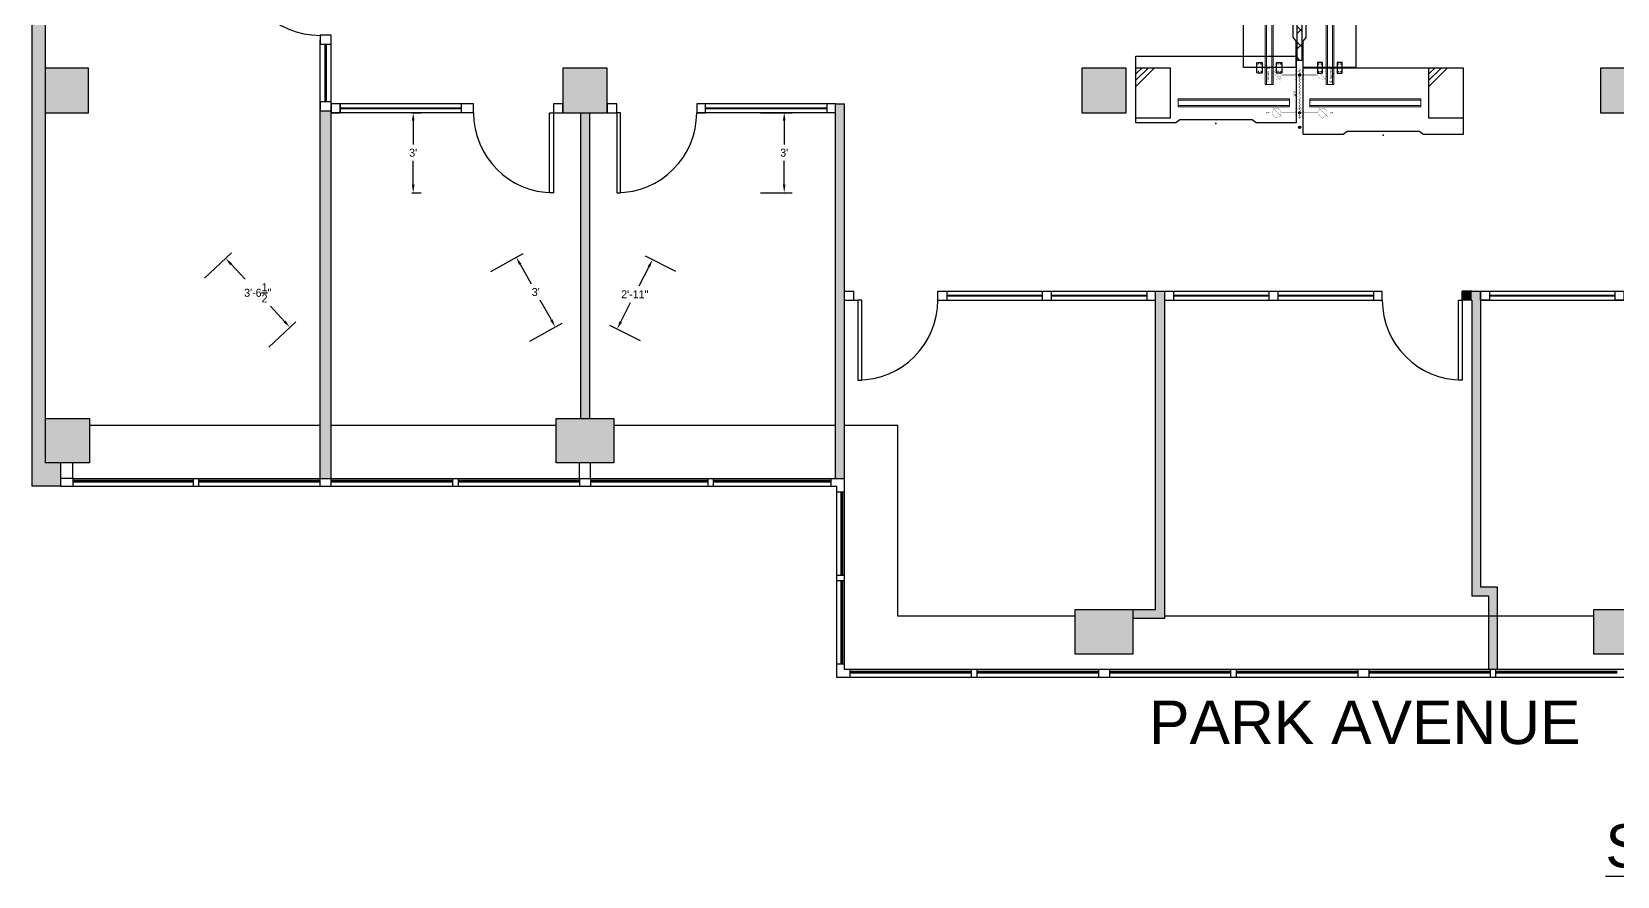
# Model space of a CAD drawing. Header units: inches. Extents: x 0 to 8116, y 4 to 1630.
# Drawn here: x 6877 to 7591, y 10 to 390 of the extents above; entities that cross this region are included whole.
import ezdxf
from ezdxf.enums import TextEntityAlignment as Align

# ---------------------------------------------------------------- set-up
doc = ezdxf.new("R2010")
doc.units = ezdxf.units.IN
doc.header["$MEASUREMENT"] = 0
for name, color, linetype in [('0-BACKGROUND', 7, 'Continuous'), ('ELECTRI', 7, 'Continuous'), ('ENFASIS NEW', 7, 'Continuous'), ('QU4TRO', 7, 'Continuous'), ('S7000', 7, 'Continuous'), ('TEXT HARNESS', 7, 'Continuous')]:
    doc.layers.add(name, color=color, linetype=linetype)
doc.styles.add('ARCH-STYLE', font='arial.ttf')
doc.styles.add('ARIAL', font='arial.ttf')
doc.styles.get("Standard").update_dxf_attribs({"font": 'stylu.ttf'})
doc.dimstyles.get("Standard").update_dxf_attribs({"dimscale": 20, "dimtxt": 0.18, "dimasz": 0.18, "dimexe": 0.18, "dimexo": 0.0625, "dimgap": 0.09, "dimtad": 0, "dimtih": 1, "dimtoh": 1, "dimzin": 0, "dimdsep": 46, "dimlunit": 4, "dimtxsty": 'Standard', "dimcen": 0.09, "dimadec": 0, "dimazin": 0, "dimtfac": 1, "dimtofl": 0, "dimtmove": 0, "dimatfit": 3, "dimfxl": 1, "dimtolj": 1, "dimtzin": 0, "dimarcsym": 0})

# ---------------------------------------------------------------- blocks, each defined once
blk = doc.blocks.new('*D94')
at = {"color": 0, "lineweight": -2, "transparency": 16777216}
for p, q in [((206.63, 96.59), (221.17, 104.74)), ((219.79, 99.83), (224.75, 90.97)), ((233.83, 74.77), (228.86, 83.64)), ((224.19, 65.24), (238.73, 73.39))]:
    blk.add_line(p, q, dxfattribs=at)
at = {"color": 0, "transparency": 16777216}
for points in [[(220.31, 100.13), (219.26, 99.54), (218.03, 102.98)], [(234.35, 75.07), (233.31, 74.48), (235.59, 71.63)]]:
    blk.add_solid(points, dxfattribs=at)
at = {"layer": 'Defpoints', "color": 0, "transparency": 16777216}
for p in [(218.03, 102.98), (205.54, 95.98), (223.1, 64.63)]:
    blk.add_point(p, dxfattribs=at)
at = {"color": 0, "transparency": 16777216, "insert": (226.81, 87.3), "char_height": 3.6, "attachment_point": 5}
blk.add_mtext("\\A1;3'", dxfattribs=at)
blk = doc.blocks.new('*D95')
at = {"color": 0, "lineweight": -2, "transparency": 16777216}
for p, q in [((289.85, 96.54), (276.15, 103.54)), ((277.72, 98.7), (273.24, 89.93)), ((265.04, 73.89), (269.52, 82.66)), ((273.9, 65.32), (260.2, 72.32))]:
    blk.add_line(p, q, dxfattribs=at)
at = {"color": 0, "transparency": 16777216}
for points in [[(277.18, 98.97), (278.25, 98.43), (279.35, 101.91)], [(264.51, 74.16), (265.58, 73.61), (263.41, 70.68)]]:
    blk.add_solid(points, dxfattribs=at)
at = {"layer": 'Defpoints', "color": 0, "transparency": 16777216}
for p in [(279.35, 101.91), (290.96, 95.98), (275.02, 64.75)]:
    blk.add_point(p, dxfattribs=at)
at = {"color": 0, "transparency": 16777216, "insert": (271.38, 86.29), "char_height": 3.6, "attachment_point": 5}
blk.add_mtext('\\A1;2\'-11"', dxfattribs=at)
blk = doc.blocks.new('*D75')
at = {"color": 0, "lineweight": -2, "transparency": 16777216}
for p, q in [((7205.39, 353.9), (7219.62, 353.9)), ((7216.02, 350.3), (7216.02, 339.57)), ((7216.02, 321.5), (7216.02, 332.24)), ((7205.39, 317.9), (7219.62, 317.9))]:
    blk.add_line(p, q, dxfattribs=at)
at = {"color": 0, "transparency": 16777216}
for points in [[(7215.42, 350.3), (7216.62, 350.3), (7216.02, 353.9)], [(7215.42, 321.5), (7216.62, 321.5), (7216.02, 317.9)]]:
    blk.add_solid(points, dxfattribs=at)
at = {"layer": 'Defpoints', "color": 0, "transparency": 16777216}
for p in [(7204.14, 353.9), (7216.02, 353.9), (7204.14, 317.9)]:
    blk.add_point(p, dxfattribs=at)
at = {"color": 0, "transparency": 16777216, "insert": (7216.02, 335.9), "char_height": 3.6, "attachment_point": 5}
blk.add_mtext("\\A1;3'", dxfattribs=at)
blk = doc.blocks.new('*D76')
at = {"color": 0, "lineweight": -2, "transparency": 16777216}
for p, q in [((7048.39, 353.9), (7052.65, 353.9)), ((7049.05, 350.3), (7049.05, 339.57)), ((7049.05, 321.5), (7049.05, 332.24)), ((7048.39, 317.9), (7052.65, 317.9))]:
    blk.add_line(p, q, dxfattribs=at)
at = {"color": 0, "transparency": 16777216}
for points in [[(7048.45, 350.3), (7049.65, 350.3), (7049.05, 353.9)], [(7048.45, 321.5), (7049.65, 321.5), (7049.05, 317.9)]]:
    blk.add_solid(points, dxfattribs=at)
at = {"layer": 'Defpoints', "color": 0, "transparency": 16777216}
for p in [(7047.14, 353.9), (7049.05, 353.9), (7047.14, 317.9)]:
    blk.add_point(p, dxfattribs=at)
at = {"color": 0, "transparency": 16777216, "insert": (7049.05, 335.9), "char_height": 3.6, "attachment_point": 5}
blk.add_mtext("\\A1;3'", dxfattribs=at)
blk = doc.blocks.new('*D96')
at = {"color": 0, "lineweight": -2, "transparency": 16777216}
for p, q in [((77.7, 93.61), (89.86, 104.96)), ((89.68, 99.87), (96.02, 93.08)), ((113.72, 74.13), (107.38, 80.92)), ((106.65, 62.6), (118.8, 73.95))]:
    blk.add_line(p, q, dxfattribs=at)
at = {"color": 0, "transparency": 16777216}
for points in [[(90.12, 100.28), (89.24, 99.46), (87.23, 102.51)], [(114.15, 74.54), (113.28, 73.72), (116.17, 71.5)]]:
    blk.add_solid(points, dxfattribs=at)
at = {"layer": 'Defpoints', "color": 0, "transparency": 16777216}
for p in [(87.23, 102.51), (76.79, 92.76), (105.73, 61.75)]:
    blk.add_point(p, dxfattribs=at)
at = {"color": 0, "transparency": 16777216, "insert": (101.7, 87), "char_height": 3.6, "attachment_point": 5}
blk.add_mtext('\\A1;3\'-6{\\H1.000000x;\\S1/2;}"', dxfattribs=at)
blk = doc.blocks.new('DD40103072AB')
at = {"color": 1}
for p, q in [((0.004, -0.004), (-0.004, 0.004)), ((0.004, 0.004), (-0.004, -0.004))]:
    blk.add_line(p, q, dxfattribs=at)
blk.add_lwpolyline([(-0.414, -0.042), (0.414, -0.042), (0.458, -0.007), (0.915, -0.007), (0.915, -0.769), (-0.915, -0.769), (-0.915, -0.007), (-0.458, -0.007)], close=True)
blk.add_point((0, 0))
blk.add_point((0, 0))
blk.add_point((0, 0), dxfattribs=at)
blk = doc.blocks.new('DD40102442AB')
at = {"color": 1}
for p, q in [((0.004, -0.004), (-0.004, 0.004)), ((0.004, 0.004), (-0.004, -0.004))]:
    blk.add_line(p, q, dxfattribs=at)
blk.add_lwpolyline([(-0.19, -0.042), (0.19, -0.042), (0.233, -0.007), (0.533, -0.007), (0.533, -0.607), (-0.534, -0.607), (-0.534, -0.007), (-0.234, -0.007)], close=True)
blk.add_point((0, 0))
blk.add_point((0, 0))
blk.add_point((0, 0), dxfattribs=at)
blk = doc.blocks.new('S7012')
for p, q in [((0.18, -0.577), (0.393, -0.364)), ((0.25, -0.577), (0.393, -0.434)), ((0.323, -0.577), (0.393, -0.507))]:
    blk.add_line(p, q)
blk.add_lwpolyline([(0, 0), (0.393, 0), (0.393, -0.577), (0, -0.577)], close=True)
blk = doc.blocks.new('8065E1C')
at = {"color": 1, "const_width": 0.005}
blk.add_lwpolyline([(0.025, -0.04), (-0.025, -0.04)], dxfattribs=at)
at = {"color": 1}
for points in [[(0, -0.04, 0.005, 0.005, 0), (0, -0.165, 0.025, 0, 0), (0, -0.211, 0, 0, 0)], [(-0.06, -0.309, 0.002, 0.002, 0), (0.046, -0.203, 0.002, 0.002, 0)], [(-0.046, -0.323, 0.002, 0.002, 0), (0.06, -0.217, 0.002, 0.002, 0)]]:
    blk.add_lwpolyline(points, format="xyseb", dxfattribs=at)
at = {"color": 1, "const_width": 0.002}
blk.add_lwpolyline([(-0.05, -0.263, -1), (0.05, -0.263, -1)], format="xyb", close=True, dxfattribs=at)
at = {"color": 1}
blk.add_circle((0, 0), 0.0125, dxfattribs=at)
blk.add_point((0, 0), dxfattribs=at)
at = {"layer": 'TEXT HARNESS', "color": 1, "style": 'ARIAL'}
blk.add_text('1', height=0.0347, dxfattribs=at).set_placement((0, -0.363), align=Align.MIDDLE)
blk = doc.blocks.new('8065E4C')
at = {"color": 1, "const_width": 0.005}
blk.add_lwpolyline([(0.025, -0.04), (-0.025, -0.04)], dxfattribs=at)
at = {"color": 1}
for points in [[(0, -0.04, 0.005, 0.005, 0), (0, -0.165, 0.025, 0, 0), (0, -0.211, 0, 0, 0)], [(-0.06, -0.309, 0.002, 0.002, 0), (0.046, -0.203, 0.002, 0.002, 0)], [(-0.046, -0.323, 0.002, 0.002, 0), (0.06, -0.217, 0.002, 0.002, 0)]]:
    blk.add_lwpolyline(points, format="xyseb", dxfattribs=at)
at = {"color": 1, "const_width": 0.002}
blk.add_lwpolyline([(-0.05, -0.263, -1), (0.05, -0.263, -1)], format="xyb", close=True, dxfattribs=at)
at = {"color": 1}
blk.add_circle((0, 0), 0.0125, dxfattribs=at)
blk.add_point((0, 0), dxfattribs=at)
at = {"layer": 'TEXT HARNESS', "color": 1, "style": 'ARIAL'}
blk.add_text('4 negro', height=0.0347, dxfattribs=at).set_placement((-0.008, -0.363), align=Align.MIDDLE)
blk = doc.blocks.new('D3223S')
for p, q in [((0.055, 0), (-0.055, 0)), ((-0.06, -0.005), (-0.06, -0.055)), ((-0.055, -0.06), (0.055, -0.06)), ((0.06, -0.055), (0.06, -0.005))]:
    blk.add_line(p, q)
for centre in [(-0.045, -0.015), (-0.045, -0.045), (0.045, -0.015), (0.045, -0.045)]:
    blk.add_circle(centre, 0.00195)
for centre, start, end in [((-0.055, -0.005), 90, 180), ((-0.055, -0.055), 180, 270), ((0.055, -0.005), 0, 90), ((0.055, -0.055), 270, 0)]:
    blk.add_arc(centre, 0.005, start, end)
blk = doc.blocks.new('A$C18FD438F')
at = {"color": 0, "linetype": 'Continuous', "lineweight": 0}
for p, q in [((-0.934, 0.184), (-0.934, 0.199)), ((-0.934, 0.199), (0.338, 0.199)), ((-0.934, 0.183), (-0.934, 0.184)), ((-0.934, 0.184), (0.338, 0.184)), ((-0.934, 0.183), (0.338, 0.183)), ((-0.934, 0.182), (-0.934, 0.183)), ((-0.934, 0.125), (-0.934, 0.182)), ((0.338, 0.184), (0.338, 0.199)), ((0.338, 0.183), (0.338, 0.184)), ((0.338, 0.182), (0.338, 0.183)), ((0.338, 0.125), (0.338, 0.182)), ((-0.934, 0.125), (-0.934, 0.125)), ((-0.934, 0.123), (-0.934, 0.125)), ((-0.934, 0.125), (0.338, 0.125)), ((-0.934, 0.124), (0.338, 0.124)), ((-0.934, 0.109), (-0.934, 0.123)), ((-0.934, 0.109), (0.338, 0.109)), ((0.338, 0.123), (0.338, 0.125)), ((0.338, 0.125), (0.338, 0.125)), ((0.338, 0.109), (0.338, 0.123))]:
    blk.add_line(p, q, dxfattribs=at)
blk = doc.blocks.new('DD330154S')
blk.add_blockref('A$C18FD438F', (0.934, -0.154))
blk = doc.blocks.new('DD330172S')
at = {"color": 0, "linetype": 'Continuous', "lineweight": 0}
for p, q in [((0, 0.03), (0, 0.045)), ((0, 0.045), (1.73, 0.045)), ((0, 0.029), (0, 0.03)), ((0, 0.03), (1.73, 0.03)), ((0, 0.029), (1.73, 0.029)), ((0, 0.028), (0, 0.029)), ((0, -0.028), (0, 0.028)), ((1.73, 0.03), (1.73, 0.045)), ((1.73, 0.029), (1.73, 0.03)), ((1.73, 0.028), (1.73, 0.029)), ((1.73, -0.028), (1.73, 0.028)), ((0, -0.029), (0, -0.028)), ((0, -0.03), (0, -0.029)), ((0, -0.029), (1.73, -0.029)), ((0, -0.045), (0, -0.03)), ((0, -0.03), (1.73, -0.03)), ((0, -0.045), (1.73, -0.045)), ((1.73, -0.029), (1.73, -0.028)), ((1.73, -0.03), (1.73, -0.029)), ((1.73, -0.045), (1.73, -0.03))]:
    blk.add_line(p, q, dxfattribs=at)
blk = doc.blocks.new('829030')
at = {"color": 1}
for points in [[(0.1, 0.009, 0.005, 0.005, 0), (0.118, -0.009, 0.005, 0.005, 0), (0.136, 0.009, 0.005, 0.005, 0), (0.154, -0.009, 0.005, 0.005, 0), (0.172, 0.009, 0.005, 0.005, 0), (0.19, -0.009, 0.005, 0.005, 0), (0.208, 0.009, 0.005, 0.005, 0), (0.226, -0.009, 0.005, 0.005, 0), (0.244, 0.009, 0.005, 0.005, 0), (0.262, -0.009, 0.005, 0.005, 0), (0.28, 0.009, 0.005, 0.005, 0), (0.298, -0.009, 0.005, 0.005, 0), (0.316, 0.009, 0.005, 0.005, 0), (0.334, -0.009, 0.005, 0.005, 0), (0.352, 0.009, 0.005, 0.005, 0), (0.37, -0.009, 0.005, 0.005, 0), (0.388, 0.009, 0.005, 0.005, 0), (0.406, -0.009, 0.005, 0.005, 0), (0.424, 0.009, 0.005, 0.005, 0), (0.442, -0.009, 0.005, 0.005, 0), (0.46, 0.009, 0.005, 0.005, 0), (0.478, -0.009, 0.005, 0.005, 0), (0.496, 0.009, 0.005, 0.005, 0), (0.514, -0.009, 0.005, 0.005, 0), (0.532, 0.009, 0.005, 0.005, 0), (0.55, -0.009, 0, 0, 0)], [(0.676, 0.009, 0.005, 0.005, 0), (0.658, -0.009, 0.005, 0.005, 0), (0.64, 0.009, 0.005, 0.005, 0), (0.622, -0.009, 0.005, 0.005, 0), (0.604, 0.009, 0.005, 0.005, 0), (0.586, -0.009, 0.005, 0.005, 0), (0.568, 0.009, 0.005, 0.005, 0), (0.55, -0.009, 0, 0, 0)]]:
    blk.add_lwpolyline(points, format="xyseb", dxfattribs=at)
at = {"color": 1, "const_width": 0.002}
for points in [[(0.138, 0.027), (0.112, 0.053)], [(0.192, 0.027), (0.218, 0.053)], [(0.57, 0.027), (0.544, 0.053)], [(0.624, 0.027), (0.65, 0.053)], [(0.138, -0.027), (0.112, -0.053)], [(0.192, -0.027), (0.218, -0.053)], [(0.57, -0.027), (0.544, -0.053)], [(0.624, -0.027), (0.65, -0.053)]]:
    blk.add_lwpolyline(points, dxfattribs=at)
for points in [[(0.165, -0.05, -1), (0.165, 0.05, -1)], [(0.597, -0.05, 1), (0.597, 0.05, 1)]]:
    blk.add_lwpolyline(points, format="xyb", close=True, dxfattribs=at)
at = {"color": 1}
blk.add_circle((0, 0), 0.0125, dxfattribs=at)
blk.add_point((0, 0), dxfattribs=at)
at = {"layer": 'TEXT HARNESS', "color": 1, "style": 'ARIAL'}
blk.add_text('30"', height=0.0347, dxfattribs=at).set_placement((0.381, 0.05), align=Align.MIDDLE)
blk = doc.blocks.new('*X132')
at = {"color": 0}
for p, q in [((7.786, 5.311), (7.817, 5.342)), ((7.792, 5.289), (7.786, 5.296)), ((7.969, 5.289), (7.916, 5.342)), ((7.941, 5.289), (7.994, 5.342)), ((8.146, 5.289), (8.093, 5.342)), ((8.118, 5.289), (8.171, 5.342)), ((8.322, 5.289), (8.269, 5.342)), ((8.295, 5.289), (8.348, 5.342)), ((8.499, 5.289), (8.446, 5.342)), ((8.471, 5.289), (8.524, 5.342)), ((8.676, 5.289), (8.623, 5.342)), ((8.648, 5.289), (8.697, 5.338))]:
    blk.add_line(p, q, dxfattribs=at)
blk = doc.blocks.new('808636')
at = {"color": 5}
for p, q in [((-0.911, 0), (0, 0)), ((-0.911, -0.053), (-0.911, 0)), ((0, 0), (0, -0.053)), ((0, -0.053), (-0.911, -0.053))]:
    blk.add_line(p, q, dxfattribs=at)
blk.add_blockref('*X132', (-8.697, -5.342), dxfattribs=at)
blk = doc.blocks.new('1520_block')
at = {"layer": '0-BACKGROUND'}
for points in [[(0, 1146), (0, 0), (13, 0), (13, 10.497), (6, 10.497), (6, 1136), (112, 1136), (112, 1146)], [(134.75, 168.8), (129.75, 168.8), (129.75, 3.5), (134.75, 3.5)], [(509.75, 87.75), (505.75, 87.75), (505.75, -55.5), (495.5, -55.5), (495.5, -59.5), (509.75, -59.5)], [(648, 87.75), (643.766, 87.75), (643.766, 83.75), (648, 83.75)], [(652, 87.75), (648, 87.75), (648, -49.5), (655.625, -49.5), (655.625, -82.5), (659.625, -82.5), (659.625, -45.5), (652, -45.5)]]:
    blk.add_hatch(color=253, dxfattribs=at).paths.add_polyline_path(points)
h = blk.add_hatch(color=253, dxfattribs=at)
h.paths.add_polyline_path([(726, 168), (726, 188), (706, 188), (706, 168)])
h.paths.add_polyline_path([(950, 188), (930, 188), (930, 168), (950, 168)])
h.paths.add_polyline_path([(956, 413), (924, 413), (924, 381), (956, 381)])
h.paths.add_polyline_path([(706, 407), (706, 387), (726, 387), (726, 407)])
h.paths.add_polyline_path([(472.5, 407), (472.5, 387), (492.5, 387), (492.5, 407)])
h.paths.add_polyline_path([(220, 380), (252, 380), (252, 414), (220, 414)])
h = blk.add_hatch(color=253, dxfattribs=at)
h.paths.add_polyline_path([(6, 168), (25.5, 168), (25.5, 188), (6, 188)])
h.paths.add_polyline_path([(259, 168), (259, 188), (239, 188), (239, 168)])
h.paths.add_polyline_path([(492.5, 168), (492.5, 188), (472.5, 188), (472.5, 168)])
h = blk.add_hatch(color=253, dxfattribs=at)
h.paths.add_polyline_path([(815.999, 172.01), (809.999, 172.01), (810, -2.5), (840, -2.5), (840, 3.5), (816, 3.5)])
h.paths.add_polyline_path([(365.75, 172), (361.75, 172), (361.75, 3.5), (365.75, 3.5)])
h.paths.add_polyline_path([(251, 168), (247, 168), (247, 30.5), (251, 30.5)])
h = blk.add_hatch(color=253, dxfattribs=at)
h.paths.add_polyline_path([(6, 30.497), (6, 10.497), (26, 10.497), (26, 30.497)])
h.paths.add_polyline_path([(262, 10.5), (262, 30.5), (236, 30.5), (236, 10.5)])
h.paths.add_polyline_path([(469.5, -55.5), (469.5, -75.5), (495.5, -75.5), (495.5, -55.5)])
h.paths.add_polyline_path([(729, -75.5), (729, -55.5), (703, -55.5), (703, -75.5)])
for p, q in [((0, 1146), (0, 0)), ((6, 1136), (6, 10.497)), ((129.75, 168.8), (129.75, 200.8)), ((134.75, 168.8), (134.75, 200.8)), ((198.766, 172), (134.75, 172)), ((198.766, 168), (198.766, 172)), ((361.75, 172), (299.234, 172)), ((361.75, 172), (365.75, 172)), ((361.75, 3.5), (361.75, 172)), ((365.75, 3.5), (365.75, 172)), ((129.75, 3.5), (129.75, 168.8)), ((129.75, 168.8), (134.75, 168.8)), ((134.75, 3.5), (134.75, 168.8)), ((198.766, 168), (134.75, 168)), ((247, 168), (247, 30.5)), ((251, 168), (251, 30.5)), ((361.75, 168), (299.234, 168)), ((648, 87.75), (643.766, 87.75)), ((643.766, 83.75), (643.766, 87.75)), ((648, 87.75), (652, 87.75)), ((652, 87.75), (652, -45.5)), ((648, 83.75), (643.766, 83.75)), ((648, 83.75), (648, -49.5)), ((6, 30.497), (26, 30.497)), ((26, 30.497), (26, 10.497)), ((26, 10.497), (6, 10.497)), ((13, 10.5), (13, 0)), ((18.5, 3.5), (18.5, 10.497)), ((246.5, 3.5), (246.5, 10.5)), ((251.5, 3.5), (251.5, 10.5)), ((13, 0), (0, 0)), ((18.5, 3.5), (13, 3.5)), ((655.625, -49.5), (648, -49.5)), ((659.625, -45.5), (652, -45.5)), ((655.625, -82.5), (655.625, -49.5)), ((659.625, -82.5), (659.625, -45.5))]:
    blk.add_line(p, q, dxfattribs=at)
at = {"layer": '0-BACKGROUND', "color": 2}
for p, q in [((138.75, 172), (138.75, 168)), ((193.266, 172), (193.266, 168)), ((357.75, 172), (357.75, 168)), ((138.75, 170.125), (157.1, 170.125)), ((138.75, 169.875), (157.1, 169.875)), ((157.1, 170.125), (193.266, 170.125)), ((157.1, 169.875), (193.266, 169.875)), ((303.234, 170.125), (321.583, 170.125)), ((303.234, 169.875), (321.583, 169.875)), ((321.583, 170.125), (357.75, 170.125)), ((321.583, 169.875), (357.75, 169.875)), ((365.75, 87.75), (369.984, 87.75)), ((369.984, 83.75), (369.984, 87.75)), ((407.734, 87.728), (505.75, 87.75)), ((407.734, 83.728), (407.734, 87.728)), ((411.734, 87.726), (411.734, 83.726)), ((411.734, 85.875), (452.719, 85.875)), ((411.734, 85.591), (452.719, 85.625)), ((447.213, 85.875), (454.756, 85.875)), ((447.213, 85.625), (454.756, 85.625)), ((454.756, 87.75), (454.756, 83.75)), ((458.756, 87.75), (458.756, 83.75)), ((458.756, 85.875), (465.583, 85.875)), ((458.756, 85.625), (465.583, 85.625)), ((465.583, 85.875), (501.75, 85.875)), ((465.583, 85.625), (501.75, 85.625)), ((501.75, 87.75), (501.75, 83.75)), ((509.75, 87.728), (607.766, 87.75)), ((509.75, 87.726), (509.75, 83.726)), ((513.75, 87.726), (513.75, 83.726)), ((513.75, 85.875), (554.735, 85.875)), ((513.75, 85.591), (554.735, 85.625)), ((549.229, 85.875), (556.772, 85.875)), ((549.229, 85.625), (556.772, 85.625)), ((556.772, 87.75), (556.772, 83.75)), ((560.772, 87.75), (560.772, 83.75)), ((560.772, 85.875), (567.6, 85.875)), ((560.772, 85.625), (567.6, 85.625)), ((567.6, 85.875), (603.766, 85.875)), ((567.6, 85.625), (603.766, 85.625)), ((603.766, 87.75), (603.766, 83.75)), ((607.766, 83.75), (607.766, 87.75)), ((652, 87.723), (769.766, 87.75)), ((656, 85.875), (712.508, 85.875)), ((656, 85.574), (712.508, 85.621)), ((365.75, 83.75), (371.734, 83.75)), ((407.734, 83.726), (505.75, 83.75)), ((509.75, 83.726), (607.766, 83.75)), ((652, 83.721), (769.766, 83.75)), ((26, 27.5), (129.75, 27.5)), ((134.75, 27.5), (236, 27.5)), ((262, 27.5), (361.75, 27.5)), ((365.75, 27.5), (389.75, 27.5)), ((389.75, -58.5), (389.75, 27.5)), ((13, 0), (362.25, 0)), ((18.5, 3.5), (365.75, 3.5)), ((18.5, 3.5), (18.5, 0)), ((18.5, 2.75), (72.625, 2.75)), ((18.5, 2.5), (72.625, 2.5)), ((18.5, 2.25), (72.625, 2.25)), ((18.5, 2), (72.625, 2)), ((72.625, 3.5), (72.625, 0)), ((75.125, 3.5), (75.125, 0)), ((75.125, 2.75), (129.75, 2.75)), ((75.125, 2.5), (129.75, 2.5)), ((75.125, 2.25), (129.75, 2.25)), ((75.125, 2), (129.75, 2)), ((129.75, 0), (129.75, 3.5)), ((134.75, 0), (134.75, 3.5)), ((134.75, 2.75), (189.375, 2.75)), ((134.75, 2.5), (189.375, 2.5)), ((134.75, 2.25), (189.375, 2.25)), ((134.75, 2), (189.375, 2)), ((189.375, 3.5), (189.375, 0)), ((191.875, 3.5), (191.875, 0)), ((191.875, 2.75), (246.5, 2.75)), ((191.875, 2.5), (246.5, 2.5)), ((191.875, 2.25), (246.5, 2.25)), ((191.875, 2), (246.5, 2)), ((246.5, 3.5), (246.5, 0)), ((251.5, 3.5), (251.5, 0)), ((251.5, 2.75), (304.375, 2.75)), ((251.5, 2.5), (304.375, 2.5)), ((251.5, 2.25), (304.375, 2.25)), ((251.5, 2), (304.375, 2)), ((304.375, 0), (304.375, 3.5)), ((306.875, 0), (306.875, 3.5)), ((306.875, 2.75), (359.75, 2.75)), ((306.875, 2.5), (359.75, 2.5)), ((306.875, 2.25), (359.75, 2.25)), ((306.875, 2), (359.75, 2)), ((359.75, 0), (359.75, 3.5)), ((362.25, -86), (362.25, 0)), ((365.75, -82.5), (365.75, 3.5)), ((362.25, -2.5), (365.75, -2.5)), ((364.25, -40), (364.25, -2.5)), ((364.5, -40), (364.5, -2.5)), ((364.75, -40), (364.75, -2.5)), ((365, -40), (365, -2.5)), ((362.25, -40), (365.75, -40)), ((362.25, -42.5), (365.75, -42.5)), ((364.25, -80), (364.25, -42.5)), ((364.5, -80), (364.5, -42.5)), ((364.75, -80), (364.75, -42.5)), ((365, -80), (365, -42.5)), ((469.5, -58.5), (389.75, -58.5)), ((703, -58.5), (509.75, -58.5)), ((365.75, -80), (362.25, -80)), ((832.75, -82.5), (365.75, -82.5)), ((368.25, -86), (368.25, -82.5)), ((368.25, -83.25), (422.875, -83.25)), ((368.25, -83.5), (422.875, -83.5)), ((368.25, -83.75), (422.875, -83.75)), ((368.25, -84), (422.875, -84)), ((422.875, -86), (422.875, -82.5)), ((425.375, -86), (425.375, -82.5)), ((425.375, -83.25), (480, -83.25)), ((425.375, -83.5), (480, -83.5)), ((425.375, -83.75), (480, -83.75)), ((425.375, -84), (480, -84)), ((480, -82.5), (480, -86)), ((485, -82.5), (485, -86)), ((485, -83.25), (539.625, -83.25)), ((485, -83.5), (539.625, -83.5)), ((485, -83.75), (539.625, -83.75)), ((485, -84), (539.625, -84)), ((539.625, -86), (539.625, -82.5)), ((542.125, -86), (542.125, -82.5)), ((542.125, -83.25), (596.75, -83.25)), ((542.125, -83.5), (596.75, -83.5)), ((542.125, -83.75), (596.75, -83.75)), ((542.125, -84), (596.75, -84)), ((596.75, -82.5), (596.75, -86)), ((601.75, -82.5), (601.75, -86)), ((601.75, -83.25), (656.375, -83.25)), ((601.75, -83.5), (656.375, -83.5)), ((601.75, -83.75), (656.375, -83.75)), ((601.75, -84), (656.375, -84)), ((656.375, -86), (656.375, -82.5)), ((658.875, -86), (658.875, -82.5)), ((658.875, -83.25), (713.5, -83.25)), ((658.875, -83.5), (713.5, -83.5)), ((658.875, -83.75), (713.5, -83.75)), ((658.875, -84), (713.5, -84)), ((836.25, -86), (362.25, -86))]:
    blk.add_line(p, q, dxfattribs=at)
at = {"layer": '0-BACKGROUND'}
for points in [[(134.75, 202.887), (129.75, 202.887), (129.75, 198.804), (134.75, 198.804)], [(132.02, 172.956), (132.02, 198.804), (132.48, 198.804), (132.48, 172.956)], [(259, 188), (239, 188), (239, 168), (259, 168)], [(492.5, 188), (472.5, 188), (472.5, 168), (492.5, 168)], [(726, 188), (706, 188), (706, 168), (726, 168)], [(134.75, 172.956), (129.75, 172.956), (129.75, 168.8), (134.75, 168.8)], [(134.75, 168), (138.75, 168), (138.75, 172), (134.75, 172)], [(239, 172), (234.766, 172), (234.766, 168), (239, 168)], [(263.234, 172), (259, 172), (259, 168), (263.234, 168)], [(303.234, 172), (299.234, 172), (299.234, 168), (303.234, 168)], [(233.016, 132), (233.016, 168), (234.766, 168), (234.766, 132)], [(264.984, 132), (264.984, 168), (263.234, 168), (263.234, 132)], [(652, 87.711), (656, 87.711), (656, 83.723), (652, 83.723)], [(712.508, 87.737), (716.508, 87.737), (716.508, 83.737), (712.508, 83.737)], [(373.484, 47.728), (373.484, 83.728), (371.734, 83.728), (371.734, 47.728)], [(642.016, 47.75), (642.016, 83.75), (643.766, 83.75), (643.766, 47.75)], [(236, 30.5), (262, 30.5), (262, 10.5), (236, 10.5)], [(469.5, -55.5), (495.5, -55.5), (495.5, -75.5), (469.5, -75.5)], [(703, -55.5), (729, -55.5), (729, -75.5), (703, -75.5)]]:
    blk.add_lwpolyline(points, close=True, dxfattribs=at)
for points in [[(6, 168), (25.5, 168), (25.5, 188), (6, 188)], [(495.5, -55.5), (505.75, -55.5), (505.75, 87.75), (509.75, 87.75), (509.75, -59.5), (495.5, -59.5)]]:
    blk.add_lwpolyline(points, dxfattribs=at)
for centre, start, end in [((129.75, 238.8), 180, 270), ((234.766, 168), 180, 270), ((263.234, 168), 270, 0), ((371.734, 83.728), 270, 0), ((643.766, 83.75), 180, 270)]:
    blk.add_arc(centre, 36, start, end, dxfattribs=at)
at = {"layer": '0-BACKGROUND', "char_height": 19.5438, "width": 273.206, "attachment_point": 5, "style": 'ARCH-STYLE'}
for s, insert in [('PARK AVENUE', (599.897, -106.364)), ('{\\LSUITE 1520}', (782.509, -161.941))]:
    blk.add_mtext(s, dxfattribs=dict(at, insert=insert))
for p1, p2, distance, picture, middle in [((169.75, 132), (169.75, 168), -1.91, '*D76', (171.66, 150)), ((326.75, 132), (326.75, 168), -11.886, '*D75', (338.636, 150))]:
    dim = blk.add_aligned_dim(p1=p1, p2=p2, distance=distance, dimstyle='Standard')
    dim.commit()
    dim.dimension.update_dxf_attribs({"geometry": picture, "text_midpoint": middle, "insert": (-6877.388, -185.904)})
for p1, p2, distance, picture, middle in [((105.734, 61.752), (76.787, 92.76), -14.28, '*D96', (101.7, 87.001)), ((223.102, 64.634), (205.537, 95.976), -14.316, '*D94', (226.809, 87.304)), ((275.016, 64.752), (290.963, 95.976), 13.037, '*D95', (271.379, 86.294))]:
    dim = blk.add_aligned_dim(p1=p1, p2=p2, distance=distance, dimstyle='Standard')
    dim.commit()
    dim.dimension.update_dxf_attribs({"geometry": picture, "text_midpoint": middle})

msp = doc.modelspace()

# ---------------------------------------------------------------- block references
msp.add_blockref('1520_block', (6877.388, 185.904))

# ---------------------------------------------------------------- next in the draw order: block references
at = {"layer": 'ELECTRI', "xscale": 39.3700787401575, "yscale": 39.3700787401575, "zscale": 39.3700787401575}
for name, p, rotation in [('808636', (7446.823, 413.326), 89.99999999999999), ('8065E4C', (7447.937, 370.846), 270), ('829030', (7447.937, 347.342), 89.99999999999999), ('8065E4C', (7447.937, 370.846), 89.99999999999999), ('8065E1C', (7447.937, 353.838), 270), ('8065E1C', (7447.937, 353.838), 89.99999999999999)]:
    msp.add_blockref(name, p, dxfattribs=dict(at, rotation=rotation))
at = {"layer": 'ENFASIS NEW', "yscale": 39.3700787401575, "zscale": 39.3700787401575}
for name, p, xscale, rotation in [('DD330172S', (7434.25, 434.655), 39.3700787401575, 270), ('DD330172S', (7461.62, 434.655), -39.3700787401575, 90), ('DD40102442AB', (7446.586, 395.299), 39.3700787401575, 270), ('DD40102442AB', (7449.287, 395.287), 39.3700787401575, 89.99999999999999), ('DD40103072AB', (7410.299, 349.077), 39.3700787401575, 180), ('DD40103072AB', (7485.575, 343.85), 39.3700787401575, 180)]:
    msp.add_blockref(name, p, dxfattribs=dict(at, xscale=xscale, rotation=rotation))
for p, xscale in [((7393.323, 358.351), 39.3700787401575), ((7502.546, 358.351), -39.3700787401575)]:
    msp.add_blockref('DD330154S', p, dxfattribs=dict(at, xscale=xscale))
at = {"layer": 'QU4TRO', "yscale": 39.3700787401575, "zscale": 39.3700787401575}
for p, xscale, rotation in [((7428.72, 374.114), -39.3700787401575, 90), ((7437.576, 374.114), -39.3700787401575, 90), ((7458.294, 374.114), 39.3700787401575, 270), ((7467.15, 374.114), 39.3700787401575, 270)]:
    msp.add_blockref('D3223S', p, dxfattribs=dict(at, xscale=xscale, rotation=rotation))
at = {"layer": 'S7000', "xscale": 39.3700787401575, "yscale": 39.3700787401575, "zscale": 39.3700787401575, "rotation": 180}
for p in [(7389.748, 351.397), (7521.598, 351.397)]:
    msp.add_blockref('S7012', p, dxfattribs=at)

doc.saveas('drawing.dxf')
